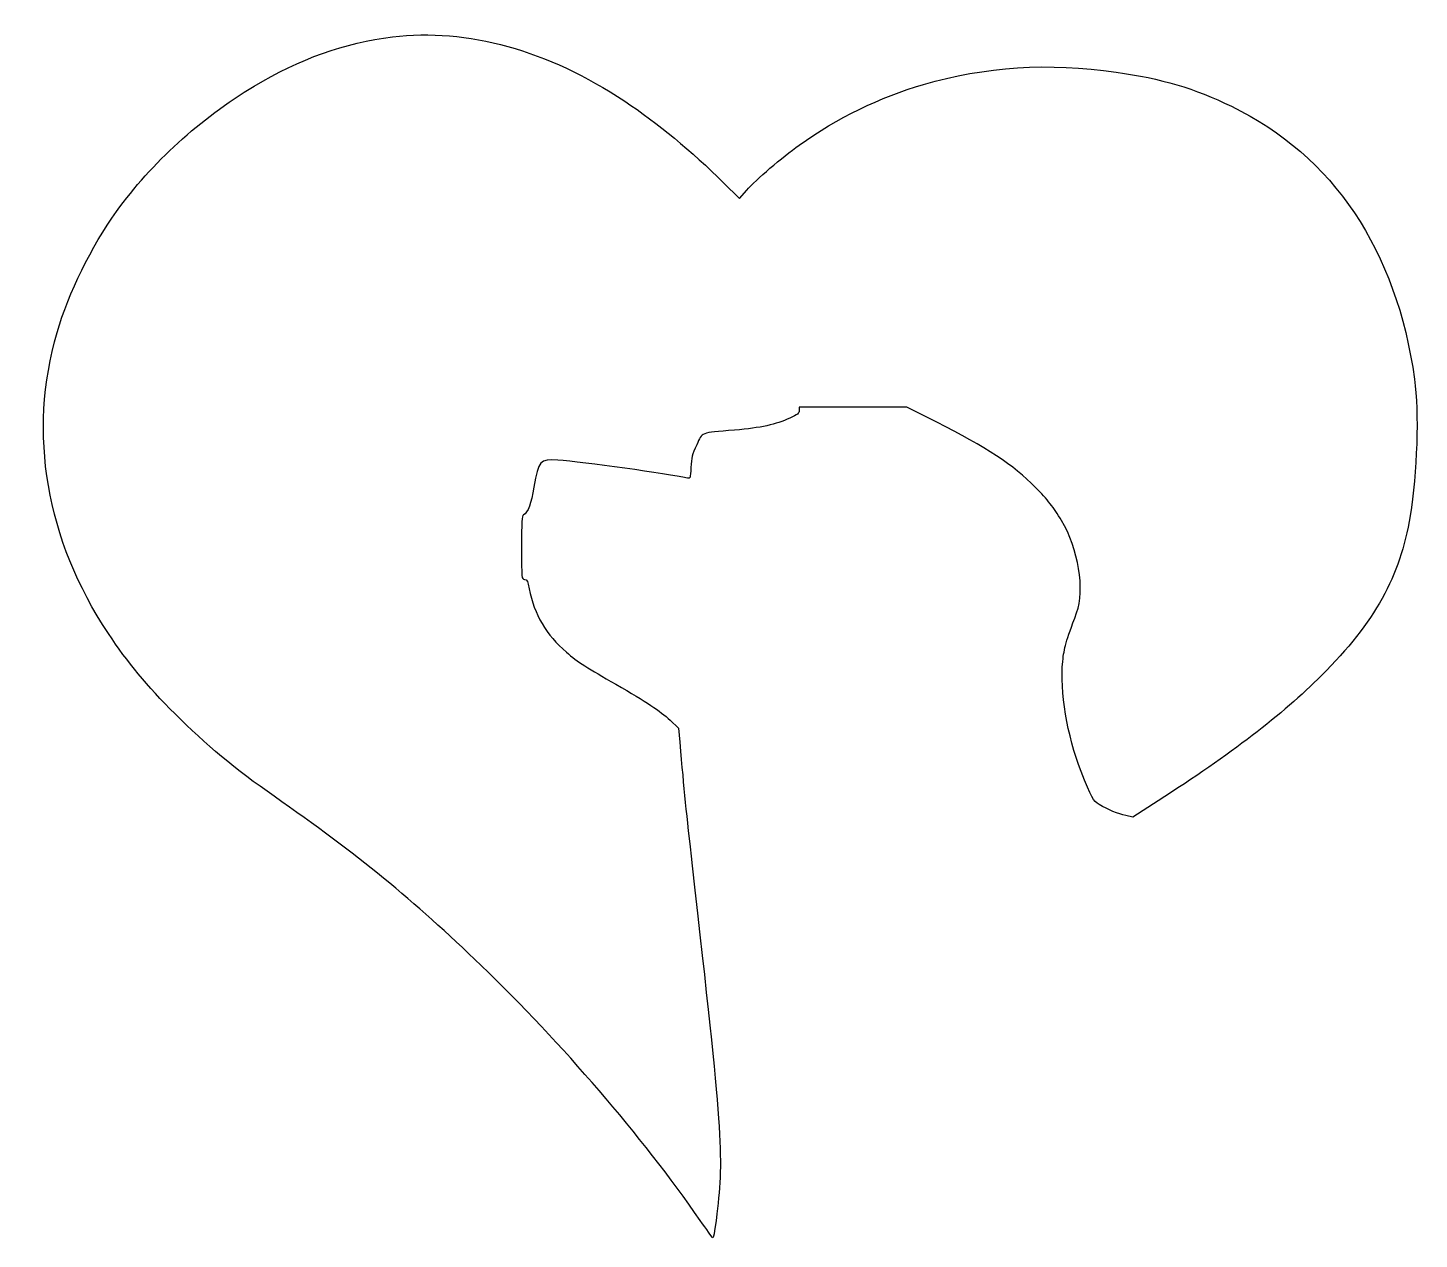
# Model space of a CAD drawing. Header units: centimetres. Extents: x -18 to 17.7, y -15.5 to 15.6.
import ezdxf

# ---------------------------------------------------------------- set-up
doc = ezdxf.new("R2010")
doc.units = ezdxf.units.CM
doc.header["$MEASUREMENT"] = 0
doc.layers.add('Layer 1', color=7, linetype='Continuous')

msp = doc.modelspace()

# ---------------------------------------------------------------- linework, layer by layer
at = {"layer": 'Layer 1'}
msp.add_open_spline([(-8.67833, 15.38111), (-9.88483, 15.23647), (-11.06664, 14.81314), (-12.22375, 14.11817), (-12.22375, 14.11817), (-13.61017, 13.28561), (-14.859, 12.14967), (-15.75506, 10.90084), (-15.75506, 10.90084), (-16.4077, 9.9942), (-16.98273, 8.82298), (-17.28259, 7.7964), (-17.28259, 7.7964), (-18.03401, 5.21407), (-17.56834, 2.47651), (-15.96673, 0.07057), (-15.96673, 0.07057), (-15.46931, -0.68085), (-14.98601, -1.26293), (-14.25576, -1.99671), (-14.25576, -1.99671), (-13.46554, -2.7834), (-12.70354, -3.4184), (-11.71223, -4.10985), (-11.71223, -4.10985), (-9.56381, -5.60563), (-8.14212, -6.76979), (-6.3994, -8.45254), (-6.3994, -8.45254), (-4.30743, -10.47396), (-2.29659, -12.80935), (-0.77612, -14.99304), (-0.77612, -14.99304), (-0.61384, -15.22587), (-0.47626, -15.42343), (-0.4692, -15.43048), (-0.4692, -15.43048), (-0.43745, -15.47634), (-0.41276, -15.34934), (-0.34926, -14.82723), (-0.34926, -14.82723), (-0.16934, -13.29265), (-0.20462, -12.78817), (-0.98426, -5.89137), (-0.98426, -5.89137), (-1.13948, -4.50848), (-1.1924, -3.99695), (-1.30176, -2.71637), (-1.30176, -2.71637), (-1.30176, -2.71637), (-1.33351, -2.36359), (-1.33351, -2.36359), (-1.33351, -2.36359), (-1.33351, -2.36359), (-1.55223, -2.15545), (-1.55223, -2.15545), (-1.55223, -2.15545), (-1.81681, -1.90851), (-2.13784, -1.69684), (-2.9457, -1.2347), (-2.9457, -1.2347), (-3.64773, -0.83253), (-3.92995, -0.65262), (-4.20864, -0.41273), (-4.20864, -0.41273), (-4.73075, 0.03177), (-5.03767, 0.55741), (-5.16467, 1.2171), (-5.16467, 1.2171), (-5.19995, 1.41113), (-5.22111, 1.44993), (-5.28461, 1.45699), (-5.28461, 1.45699), (-5.36222, 1.46757), (-5.36222, 1.4711), (-5.36222, 2.27543), (-5.36222, 2.27543), (-5.36222, 2.9316), (-5.35164, 3.09035), (-5.31283, 3.11151), (-5.31283, 3.11151), (-5.19994, 3.17501), (-5.11527, 3.40432), (-5.04472, 3.82412), (-5.04472, 3.82412), (-4.9283, 4.51556), (-4.89655, 4.55084), (-4.43441, 4.51909), (-4.43441, 4.51909), (-3.79235, 4.47323), (-1.6016, 4.16631), (-1.10772, 4.05695), (-1.10772, 4.05695), (-1.03364, 4.03931), (-1.03011, 4.05342), (-1.016, 4.33212), (-1.016, 4.33212), (-1.00542, 4.57906), (-0.98425, 4.66373), (-0.86783, 4.91068), (-0.86783, 4.91068), (-0.70908, 5.24935), (-0.80433, 5.21054), (0.10584, 5.28815), (0.10584, 5.28815), (0.7867, 5.34812), (1.15712, 5.42926), (1.52401, 5.59859), (1.52401, 5.59859), (1.72157, 5.68678), (1.7639, 5.72206), (1.7639, 5.78909), (1.7639, 5.78909), (1.7639, 5.78909), (1.7639, 5.87376), (1.7639, 5.87376), (1.7639, 5.87376), (1.7639, 5.87376), (3.14326, 5.87376), (3.14326, 5.87376), (3.14326, 5.87376), (3.14326, 5.87376), (4.52615, 5.87376), (4.52615, 5.87376), (4.52615, 5.87376), (4.52615, 5.87376), (5.29168, 5.48923), (5.29168, 5.48923), (5.29168, 5.48923), (6.56168, 4.85423), (7.26371, 4.39209), (7.8211, 3.82412), (7.8211, 3.82412), (8.14918, 3.48898), (8.28677, 3.31612), (8.49491, 2.96687), (8.49491, 2.96687), (8.92883, 2.2472), (9.10169, 1.18534), (8.88297, 0.59973), (8.88297, 0.59973), (8.60075, -0.15521), (8.56547, -0.28927), (8.52666, -0.64558), (8.52666, -0.64558), (8.44905, -1.42169), (8.63602, -2.54), (8.99938, -3.47133), (8.99938, -3.47133), (9.26396, -4.14866), (9.3063, -4.2298), (9.46505, -4.32152), (9.46505, -4.32152), (9.69083, -4.45558), (9.94836, -4.56141), (10.14591, -4.60374), (10.14591, -4.60374), (10.14591, -4.60374), (10.32583, -4.64255), (10.32583, -4.64255), (10.32583, -4.64255), (10.32583, -4.64255), (10.97494, -4.22627), (10.97494, -4.22627), (10.97494, -4.22627), (12.83761, -3.03388), (14.15347, -2.02141), (15.16594, -1.00894), (15.16594, -1.00894), (16.5453, 0.37042), (17.18383, 1.52048), (17.44136, 3.08681), (17.44136, 3.08681), (17.62128, 4.191), (17.67419, 5.74675), (17.55425, 6.59695), (17.55425, 6.59695), (17.09564, 9.90601), (15.46581, 12.33312), (12.85878, 13.59959), (12.85878, 13.59959), (11.90628, 14.06173), (11.06314, 14.3122), (9.89545, 14.47801), (9.89545, 14.47801), (8.17389, 14.72848), (6.52289, 14.61912), (4.95303, 14.16051), (4.95303, 14.16051), (3.83825, 13.83595), (2.73759, 13.29973), (1.76392, 12.60476), (1.76392, 12.60476), (1.32648, 12.29432), (0.64914, 11.71223), (0.41631, 11.44765), (0.41631, 11.44765), (0.41631, 11.44765), (0.22934, 11.23598), (0.22934, 11.23598), (0.22934, 11.23598), (0.22934, 11.23598), (-0.17635, 11.63815), (-0.17635, 11.63815), (-0.17635, 11.63815), (-0.99832, 12.44954), (-1.87674, 13.17273), (-2.71635, 13.73012), (-2.71635, 13.73012), (-4.69191, 15.04245), (-6.75566, 15.61395), (-8.67829, 15.38112), (-8.67829, 15.38112), (-8.67829, 15.38112), (-8.67833, 15.38111), (-8.67833, 15.38111)], degree=3, knots=[0, 0, 0, 0, 0.01818182, 0.01818182, 0.01818182, 0.01818182, 0.03636364, 0.03636364, 0.03636364, 0.03636364, 0.05454545, 0.05454545, 0.05454545, 0.05454545, 0.07272727, 0.07272727, 0.07272727, 0.07272727, 0.09090909, 0.09090909, 0.09090909, 0.09090909, 0.10909091, 0.10909091, 0.10909091, 0.10909091, 0.12727273, 0.12727273, 0.12727273, 0.12727273, 0.14545455, 0.14545455, 0.14545455, 0.14545455, 0.16363636, 0.16363636, 0.16363636, 0.16363636, 0.18181818, 0.18181818, 0.18181818, 0.18181818, 0.2, 0.2, 0.2, 0.2, 0.21818182, 0.21818182, 0.21818182, 0.21818182, 0.23636364, 0.23636364, 0.23636364, 0.23636364, 0.25454545, 0.25454545, 0.25454545, 0.25454545, 0.27272727, 0.27272727, 0.27272727, 0.27272727, 0.29090909, 0.29090909, 0.29090909, 0.29090909, 0.30909091, 0.30909091, 0.30909091, 0.30909091, 0.32727273, 0.32727273, 0.32727273, 0.32727273, 0.34545455, 0.34545455, 0.34545455, 0.34545455, 0.36363636, 0.36363636, 0.36363636, 0.36363636, 0.38181818, 0.38181818, 0.38181818, 0.38181818, 0.4, 0.4, 0.4, 0.4, 0.41818182, 0.41818182, 0.41818182, 0.41818182, 0.43636364, 0.43636364, 0.43636364, 0.43636364, 0.45454545, 0.45454545, 0.45454545, 0.45454545, 0.47272727, 0.47272727, 0.47272727, 0.47272727, 0.49090909, 0.49090909, 0.49090909, 0.49090909, 0.50909091, 0.50909091, 0.50909091, 0.50909091, 0.52727273, 0.52727273, 0.52727273, 0.52727273, 0.54545455, 0.54545455, 0.54545455, 0.54545455, 0.56363636, 0.56363636, 0.56363636, 0.56363636, 0.58181818, 0.58181818, 0.58181818, 0.58181818, 0.6, 0.6, 0.6, 0.6, 0.61818182, 0.61818182, 0.61818182, 0.61818182, 0.63636364, 0.63636364, 0.63636364, 0.63636364, 0.65454545, 0.65454545, 0.65454545, 0.65454545, 0.67272727, 0.67272727, 0.67272727, 0.67272727, 0.69090909, 0.69090909, 0.69090909, 0.69090909, 0.70909091, 0.70909091, 0.70909091, 0.70909091, 0.72727273, 0.72727273, 0.72727273, 0.72727273, 0.74545455, 0.74545455, 0.74545455, 0.74545455, 0.76363636, 0.76363636, 0.76363636, 0.76363636, 0.78181818, 0.78181818, 0.78181818, 0.78181818, 0.8, 0.8, 0.8, 0.8, 0.81818182, 0.81818182, 0.81818182, 0.81818182, 0.83636364, 0.83636364, 0.83636364, 0.83636364, 0.85454545, 0.85454545, 0.85454545, 0.85454545, 0.87272727, 0.87272727, 0.87272727, 0.87272727, 0.89090909, 0.89090909, 0.89090909, 0.89090909, 0.90909091, 0.90909091, 0.90909091, 0.90909091, 0.92727273, 0.92727273, 0.92727273, 0.92727273, 0.94545455, 0.94545455, 0.94545455, 0.94545455, 0.96363636, 0.96363636, 0.96363636, 0.96363636, 1, 1, 1, 1], dxfattribs=at)

doc.saveas('drawing.dxf')
